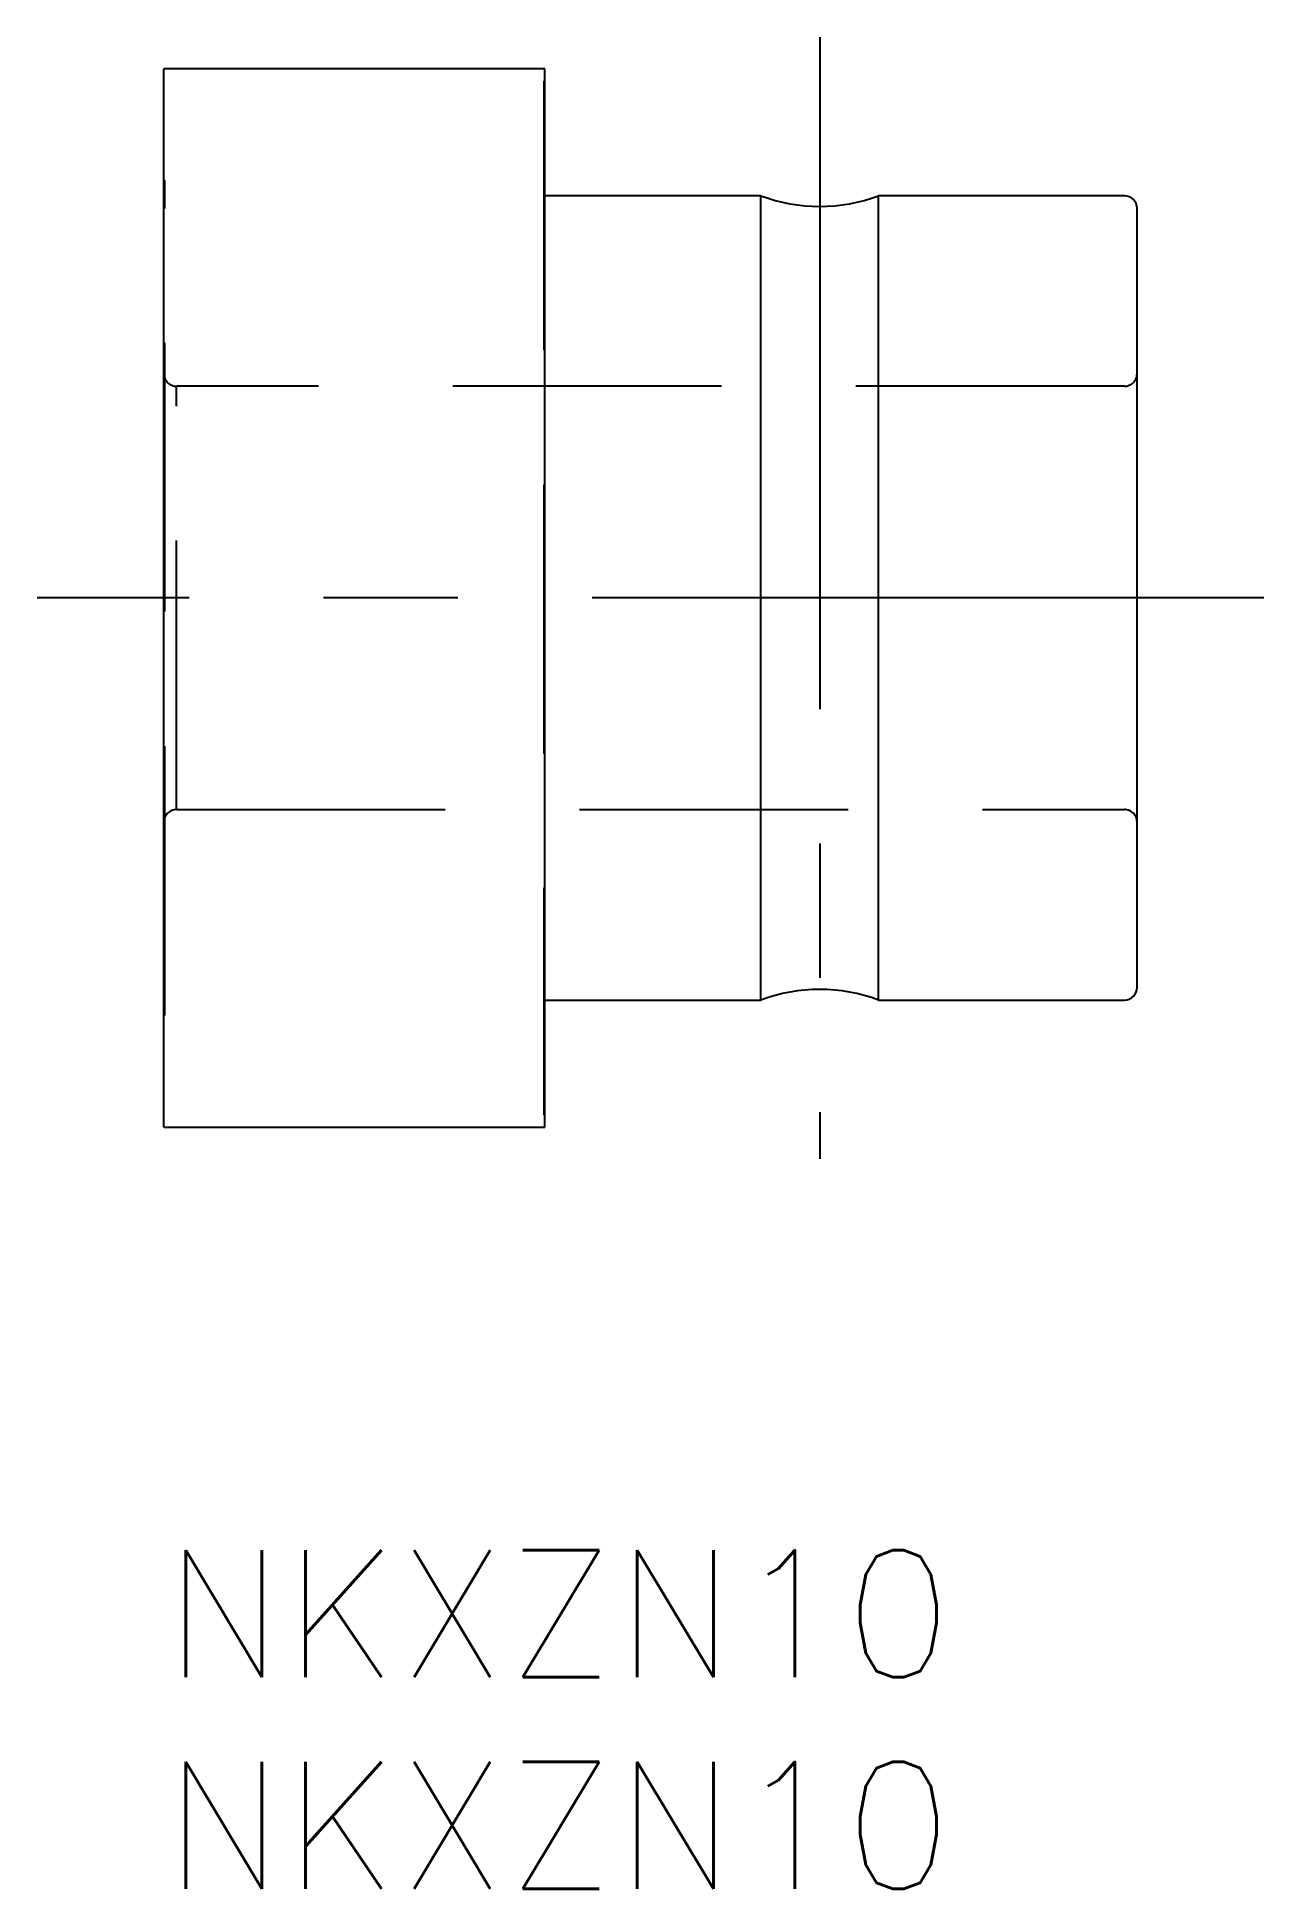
# Model space of a CAD drawing. Extents: x -3 to 26, y -8 to 35.8.
import ezdxf

# ---------------------------------------------------------------- set-up
doc = ezdxf.new("R2010")
doc.units = 0
doc.header["$LTSCALE"] = 0.5
doc.linetypes.add('CENTER', pattern=[50.8, 31.75, -6.35, 6.35, -6.35])
doc.linetypes.add('DASHED', pattern=[19.05, 12.7, -6.35])
for name, color, linetype in [('MSM_CENTER', 1, 'CENTER'), ('MSM_CONTINUOUS', 7, 'CONTINUOUS'), ('MSM_DASHED', 4, 'DASHED'), ('MSM_PART_NUMBER', 7, 'CONTINUOUS')]:
    doc.layers.add(name, color=color, linetype=linetype)
doc.styles.get("Standard").update_dxf_attribs({"font": 'txt.shx', "height": 3, "bigfont": 'bigfont.shx'})

msp = doc.modelspace()

# ---------------------------------------------------------------- linework, layer by layer
at = {"layer": 'MSM_CENTER'}
for p, q in [((15.5, 35.75), (15.5, 9.25)), ((26, 22.5), (-3, 22.5))]:
    msp.add_line(p, q, dxfattribs=at)
at = {"layer": 'MSM_CONTINUOUS'}
for p, q in [((9, 35), (0, 35)), ((0, 10), (0, 35)), ((9, 10), (9, 35)), ((14.108, 32), (9, 32)), ((14.108, 13), (14.108, 32)), ((22.7, 32), (16.892, 32)), ((16.892, 13), (16.892, 32)), ((23, 13.3), (23, 31.7)), ((9, 13), (14.108, 13)), ((16.892, 13), (22.7, 13)), ((0, 10), (9, 10))]:
    msp.add_line(p, q, dxfattribs=at)
for centre, radius, start, end in [((15.5, 35.75), 4, 249.6359, 290.3641), ((22.7, 31.7), 0.3, 360, 90), ((15.5, 9.25), 4, 69.6359, 110.3641), ((22.7, 13.3), 0.3, 270, 0)]:
    msp.add_arc(centre, radius, start, end, dxfattribs=at)
at = {"layer": 'MSM_DASHED'}
for p, q in [((8.98, 34.7), (8.98, 10.3)), ((0.02, 12.65), (0.02, 32.35)), ((22.7, 27.5), (0.3, 27.5)), ((0.3, 17.504), (0.3, 27.496)), ((0.3, 17.5), (22.7, 17.5))]:
    msp.add_line(p, q, dxfattribs=at)
for centre, radius, start, end in [((9, 34.7), 0.02, 90, 180), ((0, 32.35), 0.02, 0, 90), ((0.3, 27.8), 0.3, 180, 270), ((22.7, 27.8), 0.3, 270, 0), ((0.3, 17.2), 0.3, 90, 180), ((22.7, 17.2), 0.3, 0, 90), ((0, 12.65), 0.02, 270, 0), ((9, 10.3), 0.02, 180, 270)]:
    msp.add_arc(centre, radius, start, end, dxfattribs=at)

# ---------------------------------------------------------------- texts
at = {"layer": 'MSM_PART_NUMBER'}
for p in [(0, -3), (0, -8)]:
    msp.add_text('NKXZN10', height=3, dxfattribs=at).set_placement(p)

doc.saveas('drawing.dxf')
